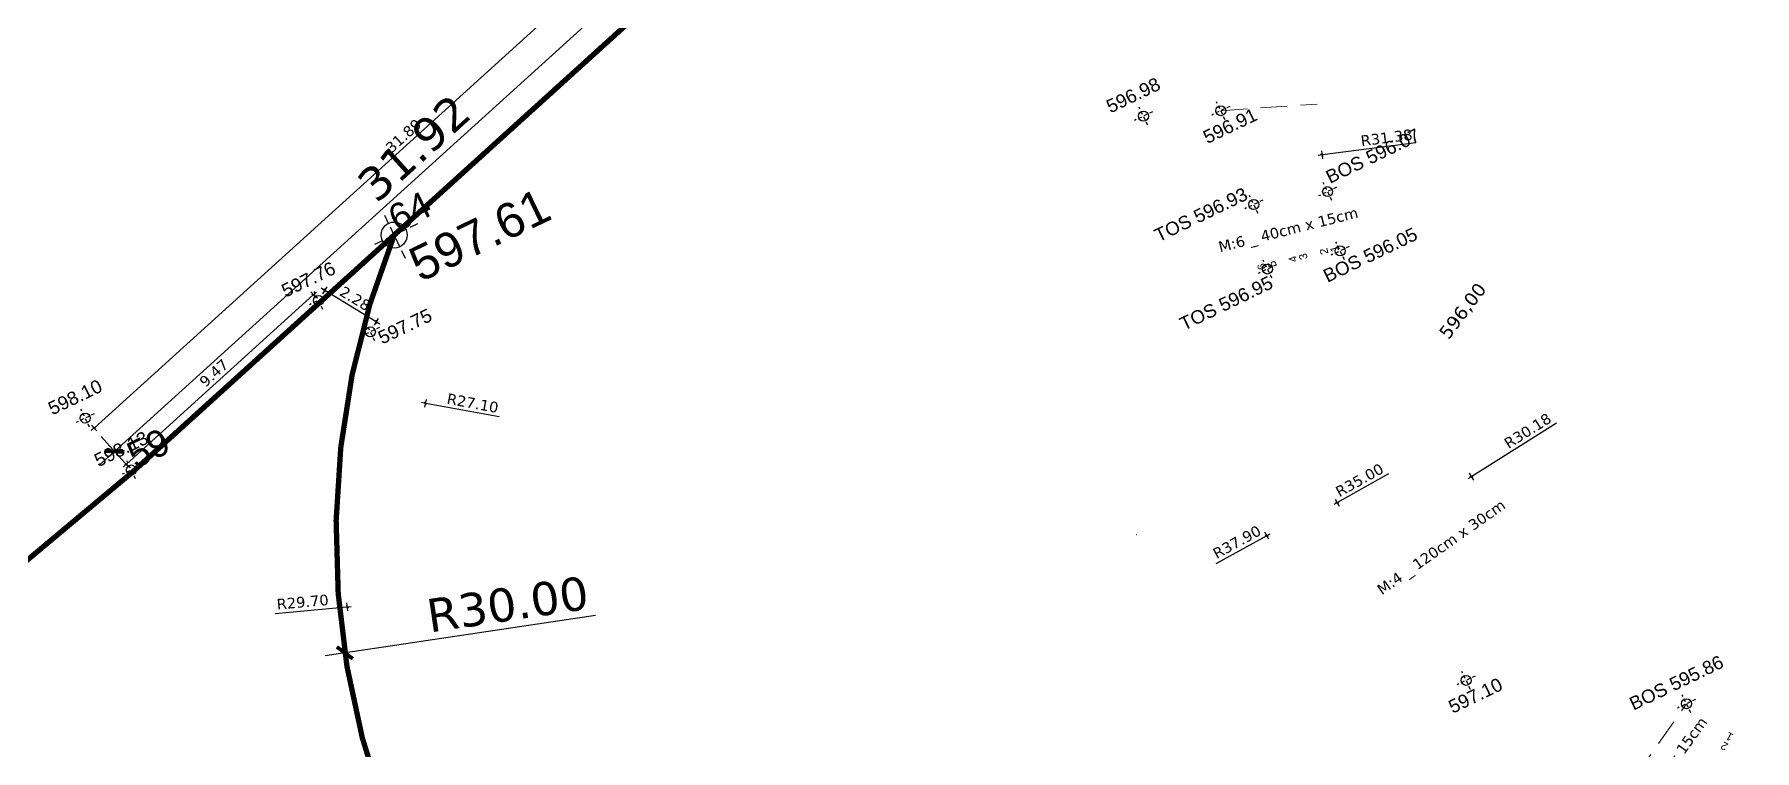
# Model space of a CAD drawing. Header units: metres. Extents: x 679716 to 681053, y 2749449 to 2750332.
# Drawn here: x 680384.2 to 680448.7, y 2750067 to 2750093.9 of the extents above; entities that cross this region are included whole.
import ezdxf
from ezdxf.enums import TextEntityAlignment as Align

# ---------------------------------------------------------------- set-up
doc = ezdxf.new("R2010")
doc.units = ezdxf.units.M
doc.header["$PDSIZE"] = -1
doc.linetypes.add('DASHEDX2', pattern=[1.5, 1, -0.5])
for name, color, linetype in [('01-TX-Altimetry 250 Topography', 51, 'Continuous'), ('01-TX-Length Dimensions 250', 80, 'Continuous'), ('01-TX-Level Secondary Dimensions 250', 10, 'Continuous'), ('01-TX-Main Dimensions 250', 150, 'Continuous'), ('01-TX-Secondary Altimetry 1000', 152, 'Continuous'), ('01-TX-Secondary Dimensions 1000', 152, 'Continuous'), ('01-TX-Slopes__', 140, 'Continuous')]:
    doc.layers.add(name, color=color, linetype=linetype)
doc.layers.add('02-L-Axis', color=253, linetype='DASHEDX2', lineweight=20)
doc.layers.add('02-L-Secondary Axis POINTS', color=152, linetype='DASHEDX2', lineweight=50)
doc.layers.add('02-L-Secondary Axis', color=154, linetype='DASHEDX2', lineweight=50, true_color=0x0052a5)
doc.styles.add('E100', font='verdana.ttf', dxfattribs={"height": 0.4})
doc.styles.add('E200', font='verdana.ttf', dxfattribs={"height": 1})
doc.styles.add('E500', font='verdana.ttf', dxfattribs={"height": 1.25})
doc.styles.get("Standard").update_dxf_attribs({"font": 'arial.ttf'})
doc.dimstyles.new('E1000', dxfattribs={"dimscale": 0.03, "dimtxt": 1.25, "dimasz": 1, "dimexe": 0.1, "dimexo": 1, "dimgap": 8, "dimtad": 1, "dimzin": 0, "dimdsep": 46, "dimtxsty": 'E500', "dimblk1": 'LINCOT500', "dimblk2": 'LINCOT500', "dimsah": 1, "dimcen": 0.1, "dimdle": 0.1, "dimse1": 1, "dimse2": 1, "dimclrt": 256, "dimazin": 0, "dimtfac": 0.015385, "dimtofl": 0, "dimtmove": 0, "dimatfit": 3, "dimldrblk": 'LINCOT500', "dimfxl": 1, "dimtolj": 1, "dimtzin": 0, "dimarcsym": 0})
doc.dimstyles.new('E250', dxfattribs={"dimscale": 0.03, "dimtxt": 0.4, "dimasz": 0.5, "dimexe": 0.1, "dimexo": 1, "dimgap": 4, "dimtad": 1, "dimzin": 0, "dimdsep": 46, "dimtxsty": 'E100', "dimblk1": 'LINCOT200', "dimblk2": 'LINCOT200', "dimsah": 1, "dimcen": 0.1, "dimdle": 0.1, "dimse1": 1, "dimse2": 1, "dimclrt": 256, "dimadec": 0, "dimazin": 0, "dimtfac": 0.015385, "dimtofl": 0, "dimtmove": 0, "dimatfit": 3, "dimldrblk": 'LINCOT200', "dimfxl": 1, "dimtolj": 1, "dimtzin": 0, "dimarcsym": 0})

# ---------------------------------------------------------------- blocks, each defined once
blk = doc.blocks.new('*U321')
at = {"linetype": 'DASHEDX2', "ltscale": 0.5}
for points in [[(1.5, 0), (-1.5, 0)], [(0, -1.5), (0, 1.5)]]:
    blk.add_lwpolyline(points, dxfattribs=at)
blk.add_circle((0, 0), 0.75)
at = {"ltscale": 0.3}
blk.add_attdef('COTES', text='', height=2, dxfattribs=at).set_placement((5.04, -1.49), align=Align.MIDDLE)
blk = doc.blocks.new('Cotes Altimetriques')
at = {"linetype": 'DASHEDX2', "ltscale": 0.5}
for points in [[(1.5, 0), (-1.5, 0)], [(0, -1.5), (0, 1.5)]]:
    blk.add_lwpolyline(points, dxfattribs=at)
blk.add_circle((0, 0), 0.75)
at = {"ltscale": 0.3}
blk.add_attdef('COTES', text='', height=2, dxfattribs=at).set_placement((0, 3.5), align=Align.MIDDLE)
blk = doc.blocks.new('*U149')
at = {"linetype": 'DASHEDX2', "ltscale": 0.5}
for points in [[(1.5, 0), (-1.5, 0)], [(0, -1.5), (0, 1.5)]]:
    blk.add_lwpolyline(points, dxfattribs=at)
blk.add_circle((0, 0), 0.75)
at = {"ltscale": 0.3}
blk.add_attdef('COTES', text='', height=2, dxfattribs=at).set_placement((0.28, -2.65), align=Align.MIDDLE)
blk = doc.blocks.new('LINCOT200')
for p, q in [((0, -10), (0, 10)), ((0, 0), (10, 0))]:
    blk.add_line(p, q)
at = {"const_width": 1.88}
blk.add_lwpolyline([(3.5, -3.5), (-3.5, 3.5)], dxfattribs=at)
blk = doc.blocks.new('*D176')
at = {"layer": '01-TX-Length Dimensions 250', "color": 0, "lineweight": -2, "transparency": 16777216}
blk.add_line((680434.95, 2750077.403), (680433.035, 2750076.333), dxfattribs=at)
at = {"layer": '01-TX-Length Dimensions 250', "color": 0, "lineweight": -2, "transparency": 16777216, "xscale": 0.015, "yscale": 0.015, "zscale": 0.015, "rotation": 209.1977508942453}
blk.add_blockref('LINCOT200', (680433.022, 2750076.326), dxfattribs=at)
at = {"layer": '01-TX-Length Dimensions 250', "transparency": 16777216, "insert": (680433.859, 2750077.17), "char_height": 0.4, "attachment_point": 5, "rotation": 29.19775, "style": 'E100'}
blk.add_mtext('\\A1;R35.00', dxfattribs=at)
blk = doc.blocks.new('*D319')
at = {"layer": '01-TX-Length Dimensions 250', "color": 0, "lineweight": -2, "transparency": 16777216}
blk.add_line((680394.631, 2750084.114), (680387.634, 2750077.774), dxfattribs=at)
at = {"layer": '01-TX-Length Dimensions 250', "color": 0, "lineweight": -2, "transparency": 16777216, "xscale": 0.015, "yscale": 0.015, "zscale": 0.015}
for p, rotation in [((680394.642, 2750084.124), 42.17988435698722), ((680387.623, 2750077.764), 222.1798843569872)]:
    blk.add_blockref('LINCOT200', p, dxfattribs=dict(at, rotation=rotation))
at = {"layer": '01-TX-Length Dimensions 250', "transparency": 16777216, "insert": (680390.912, 2750081.187), "char_height": 0.4, "attachment_point": 5, "rotation": 42.17988, "style": 'E100'}
blk.add_mtext('\\A1;9.47', dxfattribs=at)
blk = doc.blocks.new('*D320')
at = {"layer": '01-TX-Length Dimensions 250', "color": 0, "lineweight": -2, "transparency": 16777216}
blk.add_line((680396.994, 2750083.113), (680395.075, 2750084.28), dxfattribs=at)
at = {"layer": '01-TX-Length Dimensions 250', "color": 0, "lineweight": -2, "transparency": 16777216, "xscale": 0.015, "yscale": 0.015, "zscale": 0.015}
for p, rotation in [((680395.062, 2750084.288), 148.6943110413054), ((680397.006, 2750083.106), 328.6943110413054)]:
    blk.add_blockref('LINCOT200', p, dxfattribs=dict(at, rotation=rotation))
at = {"layer": '01-TX-Length Dimensions 250', "transparency": 16777216, "insert": (680396.205, 2750083.978), "char_height": 0.4, "attachment_point": 5, "rotation": 328.69431, "style": 'E100'}
blk.add_mtext('\\A1;2.28', dxfattribs=at)
blk = doc.blocks.new('*D331')
at = {"layer": '01-TX-Length Dimensions 250', "color": 0, "lineweight": -2, "transparency": 16777216}
for p, q in [((680462.331, 2750092.492), (680462.337, 2750092.492)), ((680462.334, 2750092.489), (680462.334, 2750092.495)), ((680401.784, 2750051.63), (680403.943, 2750053.087))]:
    blk.add_line(p, q, dxfattribs=at)
at = {"layer": '01-TX-Length Dimensions 250', "color": 0, "lineweight": -2, "transparency": 16777216, "xscale": 0.015, "yscale": 0.015, "zscale": 0.015, "rotation": 34.013872963524}
blk.add_blockref('LINCOT200', (680403.955, 2750053.095), dxfattribs=at)
at = {"layer": '01-TX-Length Dimensions 250', "transparency": 16777216, "insert": (680402.482, 2750052.497), "char_height": 0.4, "attachment_point": 5, "rotation": 34.01387, "style": 'E100'}
blk.add_mtext('\\A1;R70.43', dxfattribs=at)
blk = doc.blocks.new('*D332')
at = {"layer": '01-TX-Length Dimensions 250', "color": 0, "lineweight": -2, "transparency": 16777216}
for p, q in [((680425.487, 2750075.133), (680425.493, 2750075.133)), ((680425.49, 2750075.13), (680425.49, 2750075.136)), ((680393.206, 2750072.174), (680395.899, 2750072.421))]:
    blk.add_line(p, q, dxfattribs=at)
at = {"layer": '01-TX-Length Dimensions 250', "color": 0, "lineweight": -2, "transparency": 16777216, "xscale": 0.015, "yscale": 0.015, "zscale": 0.015, "rotation": 5.237271879901562}
blk.add_blockref('LINCOT200', (680395.914, 2750072.422), dxfattribs=at)
at = {"layer": '01-TX-Length Dimensions 250', "transparency": 16777216, "insert": (680394.238, 2750072.598), "char_height": 0.4, "attachment_point": 5, "rotation": 5.23727, "style": 'E100'}
blk.add_mtext('\\A1;R29.70', dxfattribs=at)
blk = doc.blocks.new('*D354')
at = {"layer": '01-TX-Length Dimensions 250', "color": 0, "lineweight": -2, "transparency": 16777216}
blk.add_line((680410.047, 2750100.532), (680386.435, 2750079.138), dxfattribs=at)
at = {"layer": '01-TX-Length Dimensions 250', "color": 0, "lineweight": -2, "transparency": 16777216, "xscale": 0.015, "yscale": 0.015, "zscale": 0.015}
for p, rotation in [((680410.058, 2750100.542), 42.17988427586411), ((680386.424, 2750079.127), 222.1798842758641)]:
    blk.add_blockref('LINCOT200', p, dxfattribs=dict(at, rotation=rotation))
at = {"layer": '01-TX-Length Dimensions 250', "transparency": 16777216, "insert": (680398.02, 2750090.079), "char_height": 0.4, "attachment_point": 5, "rotation": 42.17988, "style": 'E100'}
blk.add_mtext('\\A1;31.89', dxfattribs=at)
blk = doc.blocks.new('*D358')
at = {"layer": '01-TX-Length Dimensions 250', "color": 0, "lineweight": -2, "transparency": 16777216}
blk.add_line((680423.734, 2750124.099), (680420.34, 2750124.691), dxfattribs=at)
at = {"layer": '01-TX-Length Dimensions 250', "color": 0, "lineweight": -2, "transparency": 16777216, "xscale": 0.015, "yscale": 0.015, "zscale": 0.015, "rotation": 170.1027913468755}
blk.add_blockref('LINCOT200', (680420.325, 2750124.694), dxfattribs=at)
at = {"layer": '01-TX-Length Dimensions 250', "transparency": 16777216, "insert": (680422.571, 2750124.635), "char_height": 0.4, "attachment_point": 5, "rotation": 350.10279, "style": 'E100'}
blk.add_mtext('\\A1;R530.43', dxfattribs=at)
blk = doc.blocks.new('*D412')
at = {"layer": '01-TX-Length Dimensions 250', "color": 0, "lineweight": -2, "transparency": 16777216}
blk.add_line((680471.329, 2750055.155), (680473.966, 2750053.599), dxfattribs=at)
at = {"layer": '01-TX-Length Dimensions 250', "color": 0, "lineweight": -2, "transparency": 16777216, "xscale": 0.015, "yscale": 0.015, "zscale": 0.015, "rotation": 329.4474120950774}
blk.add_blockref('LINCOT200', (680473.979, 2750053.591), dxfattribs=at)
at = {"layer": '01-TX-Length Dimensions 250', "transparency": 16777216, "insert": (680472.555, 2750054.813), "char_height": 0.4, "attachment_point": 5, "rotation": 329.44741, "style": 'E100'}
blk.add_mtext('\\A1;R493.31', dxfattribs=at)
blk = doc.blocks.new('*D414')
at = {"layer": '01-TX-Length Dimensions 250', "color": 0, "lineweight": -2, "transparency": 16777216}
for p, q in [((680463.565, 2750093.392), (680463.571, 2750093.392)), ((680463.568, 2750093.389), (680463.568, 2750093.395)), ((680428.487, 2750074.047), (680430.367, 2750075.083))]:
    blk.add_line(p, q, dxfattribs=at)
at = {"layer": '01-TX-Length Dimensions 250', "color": 0, "lineweight": -2, "transparency": 16777216, "xscale": 0.015, "yscale": 0.015, "zscale": 0.015, "rotation": 28.87390308499817}
blk.add_blockref('LINCOT200', (680430.38, 2750075.09), dxfattribs=at)
at = {"layer": '01-TX-Length Dimensions 250', "transparency": 16777216, "insert": (680429.262, 2750074.849), "char_height": 0.4, "attachment_point": 5, "rotation": 28.8739, "style": 'E100'}
blk.add_mtext('\\A1;R37.90', dxfattribs=at)
blk = doc.blocks.new('*D418')
at = {"layer": '01-TX-Length Dimensions 250', "color": 0, "lineweight": -2, "transparency": 16777216}
for p, q in [((680462.331, 2750092.492), (680462.337, 2750092.492)), ((680462.334, 2750092.489), (680462.334, 2750092.495)), ((680415.583, 2750039.308), (680417.41, 2750041.386))]:
    blk.add_line(p, q, dxfattribs=at)
at = {"layer": '01-TX-Length Dimensions 250', "color": 0, "lineweight": -2, "transparency": 16777216, "xscale": 0.015, "yscale": 0.015, "zscale": 0.015, "rotation": 48.68354907903199}
blk.add_blockref('LINCOT200', (680417.42, 2750041.398), dxfattribs=at)
at = {"layer": '01-TX-Length Dimensions 250', "transparency": 16777216, "insert": (680416.038, 2750040.324), "char_height": 0.4, "attachment_point": 5, "rotation": 48.68355, "style": 'E100'}
blk.add_mtext('\\A1;R68.03', dxfattribs=at)
blk = doc.blocks.new('*D419')
at = {"layer": '01-TX-Length Dimensions 250', "color": 0, "lineweight": -2, "transparency": 16777216}
blk.add_line((680408.39, 2750056.444), (680405.951, 2750054.814), dxfattribs=at)
at = {"layer": '01-TX-Length Dimensions 250', "color": 0, "lineweight": -2, "transparency": 16777216, "xscale": 0.015, "yscale": 0.015, "zscale": 0.015, "rotation": 213.7504143150805}
blk.add_blockref('LINCOT200', (680405.938, 2750054.806), dxfattribs=at)
at = {"layer": '01-TX-Length Dimensions 250', "transparency": 16777216, "insert": (680407.32, 2750056.125), "char_height": 0.4, "attachment_point": 5, "rotation": 33.75041, "style": 'E100'}
blk.add_mtext('\\A1;R67.87', dxfattribs=at)
blk = doc.blocks.new('*D420')
at = {"layer": '01-TX-Length Dimensions 250', "color": 0, "lineweight": -2, "transparency": 16777216}
blk.add_line((680401.603, 2750079.539), (680398.854, 2750080.046), dxfattribs=at)
at = {"layer": '01-TX-Length Dimensions 250', "color": 0, "lineweight": -2, "transparency": 16777216, "xscale": 0.015, "yscale": 0.015, "zscale": 0.015, "rotation": 169.5484518752705}
blk.add_blockref('LINCOT200', (680398.84, 2750080.049), dxfattribs=at)
at = {"layer": '01-TX-Length Dimensions 250', "transparency": 16777216, "insert": (680400.614, 2750080.056), "char_height": 0.4, "attachment_point": 5, "rotation": 349.54845, "style": 'E100'}
blk.add_mtext('\\A1;R27.10', dxfattribs=at)
blk = doc.blocks.new('LINCOT500')
for p, q in [((0, -25), (0, 25)), ((0, 0), (25, 0))]:
    blk.add_line(p, q)
at = {"const_width": 4.69}
blk.add_lwpolyline([(8.8, -8.8), (-8.8, 8.8)], dxfattribs=at)
blk = doc.blocks.new('*D1058')
at = {"layer": '01-TX-Secondary Dimensions 1000', "color": 0, "lineweight": -2, "transparency": 16777216}
blk.add_line((680417.886, 2750050.76), (680410.792, 2750044.099), dxfattribs=at)
at = {"layer": '01-TX-Secondary Dimensions 1000', "color": 0, "lineweight": -2, "transparency": 16777216, "xscale": 0.03, "yscale": 0.03, "zscale": 0.03, "rotation": 223.196467973999}
blk.add_blockref('LINCOT500', (680410.77, 2750044.079), dxfattribs=at)
at = {"layer": '01-TX-Secondary Dimensions 1000', "transparency": 16777216, "insert": (680414.972, 2750049.245), "char_height": 1.25, "attachment_point": 5, "rotation": 43.19647, "style": 'E500'}
blk.add_mtext('\\A1;R70.71', dxfattribs=at)
blk = doc.blocks.new('*D1059')
at = {"layer": '01-TX-Secondary Dimensions 1000', "color": 0, "lineweight": -2, "transparency": 16777216}
blk.add_line((680405.216, 2750072.101), (680395.85, 2750070.701), dxfattribs=at)
at = {"layer": '01-TX-Secondary Dimensions 1000', "color": 0, "lineweight": -2, "transparency": 16777216, "xscale": 0.03, "yscale": 0.03, "zscale": 0.03, "rotation": 188.5051092638928}
blk.add_blockref('LINCOT500', (680395.82, 2750070.696), dxfattribs=at)
at = {"layer": '01-TX-Secondary Dimensions 1000', "transparency": 16777216, "insert": (680401.923, 2750072.51), "char_height": 1.25, "attachment_point": 5, "rotation": 8.50511, "style": 'E500'}
blk.add_mtext('\\A1;R30.00', dxfattribs=at)
blk = doc.blocks.new('*U1653')
at = {"linetype": 'DASHEDX2', "ltscale": 0.5}
for points in [[(0, -1.5), (0, 1.5)], [(1.5, 0), (-1.5, 0)]]:
    blk.add_lwpolyline(points, dxfattribs=at)
blk.add_circle((0, 0), 0.75)
at = {"ltscale": 0.3}
blk.add_attdef('COTES', text='', height=2, dxfattribs=at).set_placement((4.443, -2.124), align=Align.MIDDLE)
blk = doc.blocks.new('*D1649')
at = {"layer": '01-TX-Secondary Dimensions 1000', "color": 0, "lineweight": -2, "transparency": 16777216}
blk.add_line((680387.207, 2750078.266), (680410.818, 2750099.659), dxfattribs=at)
at = {"layer": '01-TX-Secondary Dimensions 1000', "color": 0, "lineweight": -2, "transparency": 16777216, "xscale": 0.03, "yscale": 0.03, "zscale": 0.03}
for p, rotation in [((680410.84, 2750099.68), 42.17988427561247), ((680387.185, 2750078.246), 222.1798842756125)]:
    blk.add_blockref('LINCOT500', p, dxfattribs=dict(at, rotation=rotation))
at = {"layer": '01-TX-Secondary Dimensions 1000', "transparency": 16777216, "insert": (680398.414, 2750089.623), "char_height": 1.25, "attachment_point": 5, "rotation": 42.17988, "style": 'E500'}
blk.add_mtext('\\A1;31.92', dxfattribs=at)
blk = doc.blocks.new('Sec Axes Points')
at = {"layer": '02-L-Secondary Axis POINTS'}
for p in [(681397.67, 2750086.361), (681387.874, 2750077.485)]:
    blk.add_point(p, dxfattribs=at)
for s, p in [('64', (681397.77, 2750086.461)), ('59', (681387.974, 2750077.585))]:
    blk.add_text(s, height=1, rotation=26, dxfattribs=at).set_placement(p)
blk = doc.blocks.new('*D1725')
at = {"layer": '01-TX-Length Dimensions 250', "color": 0, "lineweight": -2, "transparency": 16777216}
blk.add_line((680478.837, 2750087.558), (680482.342, 2750085.792), dxfattribs=at)
at = {"layer": '01-TX-Length Dimensions 250', "color": 0, "lineweight": -2, "transparency": 16777216, "xscale": 0.015, "yscale": 0.015, "zscale": 0.015, "rotation": 333.2608279607117}
blk.add_blockref('LINCOT200', (680482.355, 2750085.785), dxfattribs=at)
at = {"layer": '01-TX-Length Dimensions 250', "transparency": 16777216, "insert": (680480.093, 2750087.293), "char_height": 0.4, "attachment_point": 5, "rotation": 333.26083, "style": 'E100'}
blk.add_mtext('\\A1;R486.80', dxfattribs=at)
blk = doc.blocks.new('*D1728')
at = {"layer": '01-TX-Length Dimensions 250', "color": 0, "lineweight": -2, "transparency": 16777216}
blk.add_line((680441.241, 2750079.313), (680438.064, 2750077.309), dxfattribs=at)
at = {"layer": '01-TX-Length Dimensions 250', "color": 0, "lineweight": -2, "transparency": 16777216, "xscale": 0.015, "yscale": 0.015, "zscale": 0.015, "rotation": 212.239749123649}
blk.add_blockref('LINCOT200', (680438.051, 2750077.301), dxfattribs=at)
at = {"layer": '01-TX-Length Dimensions 250', "transparency": 16777216, "insert": (680440.163, 2750079.021), "char_height": 0.4, "attachment_point": 5, "rotation": 32.23975, "style": 'E100'}
blk.add_mtext('\\A1;R30.18', dxfattribs=at)
blk = doc.blocks.new('*D1729')
at = {"layer": '01-TX-Length Dimensions 250', "color": 0, "lineweight": -2, "transparency": 16777216}
blk.add_line((680435.974, 2750089.821), (680432.468, 2750089.367), dxfattribs=at)
at = {"layer": '01-TX-Length Dimensions 250', "color": 0, "lineweight": -2, "transparency": 16777216, "xscale": 0.015, "yscale": 0.015, "zscale": 0.015, "rotation": 187.3868166917827}
blk.add_blockref('LINCOT200', (680432.453, 2750089.365), dxfattribs=at)
at = {"layer": '01-TX-Length Dimensions 250', "transparency": 16777216, "insert": (680434.873, 2750090.01), "char_height": 0.4, "attachment_point": 5, "rotation": 7.38682, "style": 'E100'}
blk.add_mtext('\\A1;R31.38', dxfattribs=at)
blk = doc.blocks.new('*U1852')
at = {"linetype": 'DASHEDX2', "ltscale": 0.5}
for points in [[(1.5, 0), (-1.5, 0)], [(0, -1.5), (0, 1.5)]]:
    blk.add_lwpolyline(points, dxfattribs=at)
blk.add_circle((0, 0), 0.75)
at = {"ltscale": 0.3}
blk.add_attdef('COTES', text='', height=2, dxfattribs=at).set_placement((3.8, -2.5), align=Align.MIDDLE)
blk = doc.blocks.new('*U1851')
at = {"linetype": 'DASHEDX2', "ltscale": 0.5}
for points in [[(1.5, 0), (-1.5, 0)], [(0, -1.5), (0, 1.5)]]:
    blk.add_lwpolyline(points, dxfattribs=at)
blk.add_circle((0, 0), 0.75)
at = {"ltscale": 0.3}
blk.add_attdef('COTES', text='', height=2, dxfattribs=at).set_placement((-7.79, -1.92), align=Align.MIDDLE)
blk = doc.blocks.new('*U1850')
at = {"linetype": 'DASHEDX2', "ltscale": 0.5}
for points in [[(1.5, 0), (-1.5, 0)], [(0, -1.5), (0, 1.5)]]:
    blk.add_lwpolyline(points, dxfattribs=at)
blk.add_circle((0, 0), 0.75)
at = {"ltscale": 0.3}
blk.add_attdef('COTES', text='', height=2, dxfattribs=at).set_placement((8.43, 1.88), align=Align.MIDDLE)
blk = doc.blocks.new('*U1861')
at = {"linetype": 'DASHEDX2', "ltscale": 0.5}
for points in [[(1.5, 0), (-1.5, 0)], [(0, -1.5), (0, 1.5)]]:
    blk.add_lwpolyline(points, dxfattribs=at)
blk.add_circle((0, 0), 0.75)
at = {"ltscale": 0.3}
blk.add_attdef('COTES', text='', height=2, dxfattribs=at).set_placement((-7.79, 2.07), align=Align.MIDDLE)

msp = doc.modelspace()

# ---------------------------------------------------------------- linework, layer by layer
at = {"layer": '02-L-Axis'}
for points in [[(680428.655, 2750091.025), (680432.265, 2750091.268)], [(680443.337, 2750064.843), (680446.115, 2750068.788)]]:
    msp.add_lwpolyline(points, dxfattribs=at)
at = {"layer": '02-L-Secondary Axis', "const_width": 0.2, "flags": 128}
for points in [[(680223.758, 2750019.414, 0.099218), (680238.251, 2750010.729, 0.133859), (680260.799, 2750009.013, 0.031057), (680267.034, 2750010.62, 0.030542), (680304.895, 2750024.711), (680307.855, 2750026.043, 0.026852), (680336.406, 2750040.975, 0.025316), (680358.642, 2750054.79, 0.027441), (680387.874, 2750077.485), (680411.529, 2750098.919, 0.121506), (680420.357, 2750112.024, 0.044628), (680421.878, 2750117.701), (680424.57, 2750133.12)], [(680397.67, 2750086.361, 0.208943), (680398.351, 2750062.346, 0.131026), (680421.843, 2750034.501, 0.024644), (680424.994, 2750032.524)]]:
    msp.add_lwpolyline(points, format="xyb", dxfattribs=at)

# ---------------------------------------------------------------- block references
at = {"layer": '01-TX-Level Secondary Dimensions 250', "ltscale": 0.3, "xscale": 0.25, "yscale": 0.25, "zscale": 0.25, "rotation": 25.73366104797413}
for name, p, values in [('Cotes Altimetriques', (680425.756, 2750090.82), {'COTES': '596.98'}), ('*U149', (680428.655, 2750091.025), {'COTES': '596.91'}), ('*U1850', (680432.662, 2750087.99), {'COTES': 'BOS 596.07'}), ('*U1861', (680429.893, 2750087.506), {'COTES': 'TOS 596.93'}), ('*U1852', (680433.134, 2750085.77), {'COTES': 'BOS 596.05'}), ('*U1851', (680430.407, 2750085.087), {'COTES': 'TOS 596.95'}), ('Cotes Altimetriques', (680394.834, 2750083.913), {'COTES': '597.76'}), ('*U321', (680396.778, 2750082.73), {'COTES': '597.75'}), ('Cotes Altimetriques', (680386.089, 2750079.497), {'COTES': '598.10'}), ('Cotes Altimetriques', (680387.815, 2750077.553), {'COTES': '598.13'}), ('*U149', (680437.853, 2750069.663), {'COTES': '597.10'}), ('Cotes Altimetriques', (680446.115, 2750068.788), {'COTES': 'BOS 595.86'})]:
    msp.add_blockref(name, p, dxfattribs=at).add_auto_attribs(values)
at = {"layer": '01-TX-Secondary Altimetry 1000', "ltscale": 0.3, "xscale": 0.65, "yscale": 0.65, "zscale": 0.65, "rotation": 25.73366104797413}
msp.add_blockref('*U1653', (680397.67, 2750086.361), dxfattribs=at).add_auto_attribs({'COTES': '597.61'})
at = {"layer": '02-L-Secondary Axis POINTS'}
msp.add_blockref('Sec Axes Points', (-1000, 0), dxfattribs=at)

# ---------------------------------------------------------------- texts
at = {"layer": '01-TX-Altimetry 250 Topography', "ltscale": 0.3, "insert": (680436.796, 2750082.716), "char_height": 0.5, "attachment_point": 1, "rotation": 52.80652, "style": 'E200'}
msp.add_mtext_dynamic_manual_height_columns('\\pxt2;596,00', width=6.56735, gutter_width=2, heights=[0], dxfattribs=at)
at = {"layer": '01-TX-Main Dimensions 250', "ltscale": 0.3, "char_height": 0.4, "width": 7.92664, "attachment_point": 1, "style": 'E200'}
for s, insert, rotation in [('M:6 _ 40cm x 15cm', (680428.531, 2750086.101), 14.14904), ('M:4 _ 120cm x 30cm', (680434.465, 2750073.175), 35.19368), ('M:8 _ 40cm x 15cm', (680443.459, 2750063.97), 54.31348)]:
    msp.add_mtext(s, dxfattribs=dict(at, insert=insert, rotation=rotation))
at = {"layer": '01-TX-Slopes__', "char_height": 0.3, "attachment_point": 1}
for s, insert, rotation in [('4', (680431.24, 2750085.31), 103.94189), ('3', (680431.628, 2750085.405), 103.94189), ('2', (680432.407, 2750085.6), 103.94189), ('1', (680432.795, 2750085.697), 103.94189), ('6', (680430.071, 2750085.028), 103.94189), ('5', (680430.46, 2750085.12), 103.94189), ('1', (680447.754, 2750067.361), 151.52965), ('2', (680447.564, 2750067.009), 151.52965)]:
    msp.add_mtext_dynamic_manual_height_columns(s, width=0.90973, gutter_width=6.25, heights=[0], dxfattribs=dict(at, insert=insert, rotation=rotation))

# ---------------------------------------------------------------- dimensions: what is measured, and where the dimension line sits
at = {"layer": '01-TX-Length Dimensions 250'}
for center, mpoint, picture, middle in [((680047.614, 2750304.81), (680482.355, 2750085.785), '*D1725', (680479.945, 2750086.999)), ((680049.158, 2750304.355), (680473.979, 2750053.591), '*D412', (680472.388, 2750054.53)), ((680942.86, 2750033.523), (680420.325, 2750124.694), '*D358', (680422.515, 2750124.312)), ((680463.577, 2750093.4), (680432.453, 2750089.365), '*D1729', (680434.915, 2750089.684)), ((680463.576, 2750093.4), (680433.022, 2750076.326), '*D176', (680434.02, 2750076.883)), ((680463.577, 2750093.4), (680438.051, 2750077.301), '*D1728', (680440.338, 2750078.743)), ((680462.334, 2750092.492), (680403.955, 2750053.095), '*D331', (680402.666, 2750052.225)), ((680462.367, 2750092.511), (680405.938, 2750054.806), '*D419', (680407.503, 2750055.851)), ((680462.334, 2750092.492), (680417.42, 2750041.398), '*D418', (680416.285, 2750040.106)), ((680425.49, 2750075.133), (680398.84, 2750080.049), '*D420', (680400.554, 2750079.733)), ((680425.49, 2750075.133), (680395.914, 2750072.422), '*D332', (680394.268, 2750072.271))]:
    dim = msp.add_radius_dim(center=center, mpoint=mpoint, dimstyle='E250', dxfattribs=at)
    dim.commit()
    dim.dimension.update_dxf_attribs({"geometry": picture, "text_midpoint": middle, "dimtype": 164})
for p1, p2, distance, picture, middle in [((680409.723, 2750100.912), (680386.089, 2750079.497), 0.499, '*D354', (680398.02, 2750090.079)), ((680394.834, 2750083.913), (680387.815, 2750077.553), -0.286, '*D319', (680390.912, 2750081.187)), ((680396.778, 2750082.73), (680394.834, 2750083.913), -0.439, '*D320', (680396.205, 2750083.978))]:
    dim = msp.add_aligned_dim(p1=p1, p2=p2, distance=distance, dimstyle='E250', dxfattribs=at)
    dim.commit()
    dim.dimension.update_dxf_attribs({"geometry": picture, "text_midpoint": middle})
dim = msp.add_radius_dim(center=(680463.568, 2750093.392), mpoint=(680430.38, 2750075.09), dimstyle='E250', dxfattribs=at)
dim.commit()
dim.dimension.update_dxf_attribs({"geometry": '*D414', "text_midpoint": (680429.262, 2750074.849)})
at = {"layer": '01-TX-Secondary Dimensions 1000'}
dim = msp.add_aligned_dim(p1=(680387.874, 2750077.485), p2=(680411.529, 2750098.919), distance=1.027, dimstyle='E1000', dxfattribs=at)
dim.commit()
dim.dimension.update_dxf_attribs({"geometry": '*D1649', "text_midpoint": (680398.414, 2750089.623)})
for center, mpoint, picture, middle in [((680462.315, 2750092.477), (680410.77, 2750044.079), '*D1058', (680415.581, 2750048.596)), ((680425.49, 2750075.133), (680395.82, 2750070.696), '*D1059', (680402.055, 2750071.628))]:
    dim = msp.add_radius_dim(center=center, mpoint=mpoint, dimstyle='E1000', dxfattribs=at)
    dim.commit()
    dim.dimension.update_dxf_attribs({"geometry": picture, "text_midpoint": middle, "dimtype": 164})

doc.saveas('drawing.dxf')
